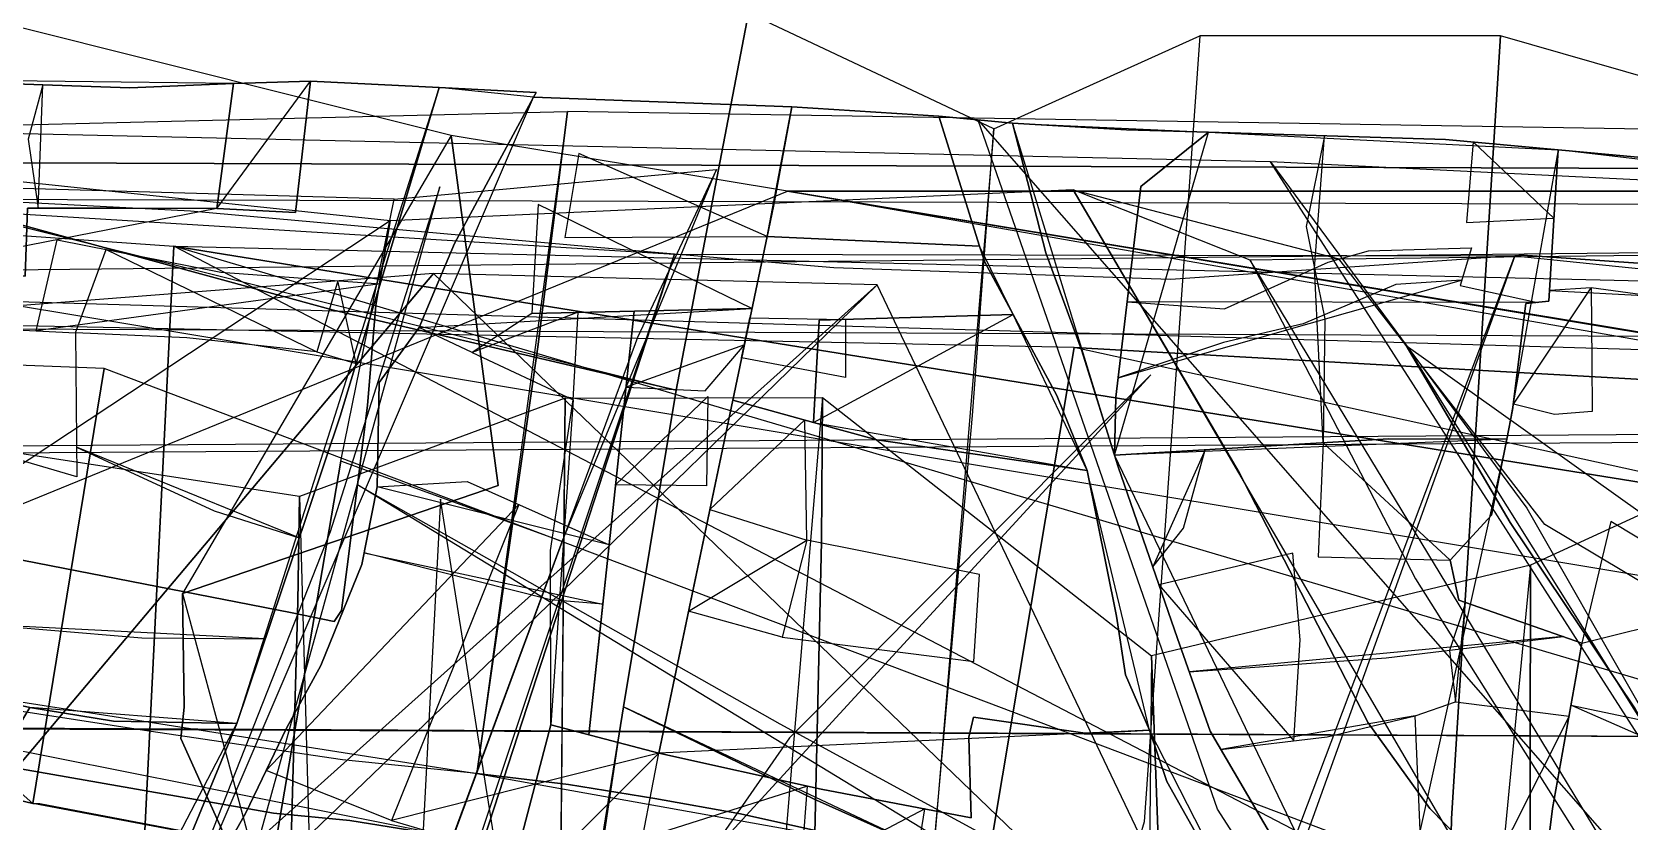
# Model space of a CAD drawing. Extents: x -6790 to 12600, y -1098 to 2171.
# Drawn here: x 637.4 to 715, y 593.9 to 632.3 of the extents above; entities that cross this region are included whole.
import ezdxf

# ---------------------------------------------------------------- set-up
doc = ezdxf.new("R2010")
doc.units = 0

msp = doc.modelspace()

# ---------------------------------------------------------------- linework, layer by layer
for points in [[(672.173, 633.169), (626.489, 635.258), (624.128, 625.985), (625.523, 625.678), (629.641, 624.843), (652.012, 618.736), (668.658, 614.841), (672.173, 633.169)], [(649.432, 587.38), (648.261, 589.769), (644.591, 597.905), (644.762, 599.427), (644.682, 604.958), (660.011, 610.214), (657.727, 627.222), (629.142, 634.402), (629.771, 626.886), (630.714, 615.722), (631.699, 603.241), (628.665, 601.548), (628.163, 601.324), (632.553, 585.269), (633.3, 582.563), (634.505, 582.425), (640.982, 581.757), (642.225, 581.866), (646.917, 585.408), (648.999, 587.381), (649.432, 587.38)], [(684.096, 627.544), (672.173, 633.169), (668.658, 614.841), (666.104, 599.451), (675.334, 594.972), (680.231, 592.784), (681.171, 592.361), (683.074, 613.607), (684.096, 627.544)], [(691.407, 593.855), (690.781, 591.72), (690.694, 588.048), (686.223, 590.084), (681.171, 592.361), (683.074, 613.607), (684.096, 627.544), (694.107, 632.067), (691.407, 593.855)], [(691.407, 593.855), (690.781, 591.72), (690.694, 588.048), (695.164, 586.012), (706.068, 581.049), (706.348, 594.017), (708.72, 632.067), (694.107, 632.067), (691.407, 593.855)], [(706.348, 594.017), (706.068, 581.049), (713.2, 577.803), (713.244, 577.425), (719.771, 577.237), (724.409, 577.003), (724.214, 596.228), (723.834, 627.731), (708.72, 632.067), (706.348, 594.017)], [(623.708, 620.485), (618.802, 620.155), (618.803, 617.055), (618.409, 605.195), (618.311, 602.241), (619.294, 601.729), (628.813, 600.899), (632.749, 600.427), (637.261, 599.413), (641.321, 598.755), (647.316, 598.641), (650.078, 606.867), (652.332, 613.579), (654.726, 621.512), (657.154, 629.559), (650.89, 629.872), (650.161, 623.491), (646.346, 623.679), (642.139, 623.688), (637.149, 623.699), (637.035, 620.385), (631.61, 620.592), (629.685, 620.421), (623.708, 620.485)], [(637.149, 623.699), (642.139, 623.688), (646.346, 623.679), (650.161, 623.491), (650.89, 629.872), (657.154, 629.559), (654.726, 621.512), (652.332, 613.579), (650.078, 606.867), (647.316, 598.641), (641.321, 598.755), (637.261, 599.413), (632.749, 600.427), (628.813, 600.899), (619.294, 601.729), (618.311, 602.241), (618.409, 605.195), (618.803, 617.055), (618.802, 620.155), (623.708, 620.485), (629.685, 620.421), (631.61, 620.592), (637.035, 620.385), (637.149, 623.699)], [(647.146, 629.763), (642.123, 629.542), (637.892, 629.694), (630.783, 629.949), (629.649, 622.552), (629.685, 620.421), (631.61, 620.592), (637.035, 620.385), (637.149, 623.699), (642.139, 623.688), (646.346, 623.679), (647.146, 629.763)], [(647.146, 629.763), (646.346, 623.679), (642.139, 623.688), (637.149, 623.699), (637.035, 620.385), (631.61, 620.592), (629.685, 620.421), (629.649, 622.552), (630.783, 629.949), (637.892, 629.694), (642.123, 629.542), (647.146, 629.763)], [(630.783, 629.949), (637.892, 629.694), (642.123, 629.542), (647.146, 629.763), (630.783, 629.949)], [(637.892, 629.694), (637.167, 627.049), (637.658, 623.698), (637.892, 629.694)], [(650.89, 629.872), (650.161, 623.491), (646.346, 623.679), (650.89, 629.872)], [(646.346, 623.679), (647.146, 629.763), (650.89, 629.872), (650.161, 623.491), (646.346, 623.679)], [(647.146, 629.763), (646.346, 623.679), (650.161, 623.491), (650.89, 629.872), (647.146, 629.763)], [(647.316, 598.641), (650.078, 606.867), (652.332, 613.579), (654.726, 621.512), (657.154, 629.559), (647.316, 598.641)], [(657.154, 629.559), (661.863, 629.324), (661.735, 629.088), (657.154, 629.559)], [(661.735, 629.088), (659.431, 624.827), (657.891, 621.979), (656.967, 619.79), (656.168, 617.896), (654.231, 615.223), (654.132, 610.146), (653.393, 606.361), (651.401, 601.463), (649.731, 598.409), (647.753, 594.29), (643.838, 587.3), (661.735, 629.088)], [(660.231, 589.603), (662.567, 598.57), (667.815, 597.186), (669.76, 606.468), (671.414, 614.359), (673.083, 622.32), (673.391, 623.793), (674.293, 628.617), (661.735, 629.088), (659.431, 624.827), (657.891, 621.979), (656.967, 619.79), (656.168, 617.896), (654.231, 615.223), (654.132, 610.146), (653.393, 606.361), (651.401, 601.463), (649.731, 598.409), (647.753, 594.29), (643.838, 587.3), (658.451, 584.387), (659.056, 585.928), (660.231, 589.603)], [(673.083, 622.32), (671.414, 614.359), (669.76, 606.468), (667.815, 597.186), (662.567, 598.57), (660.231, 589.603), (659.056, 585.928), (658.451, 584.387), (643.838, 587.3), (647.753, 594.29), (649.731, 598.409), (651.401, 601.463), (653.393, 606.361), (654.132, 610.146), (654.231, 615.223), (656.168, 617.896), (656.967, 619.79), (657.891, 621.979), (659.431, 624.827), (661.735, 629.088), (674.293, 628.617), (673.391, 623.793), (673.083, 622.32)], [(583.067, 626.438), (663.38, 628.399), (661.945, 616.951), (658.986, 596.196), (652.45, 596.865), (643.039, 598.269), (632.327, 599.916), (610.765, 603.474), (593.086, 606.391), (582.15, 608.284), (580.006, 608.616), (579.909, 609.156), (583.067, 626.438)], [(583.067, 626.438), (663.38, 628.399), (661.945, 616.951), (658.986, 596.196), (652.45, 596.865), (643.039, 598.269), (632.327, 599.916), (610.765, 603.474), (593.086, 606.391), (582.15, 608.284), (580.006, 608.616), (579.909, 609.156), (583.067, 626.438)], [(658.986, 596.196), (661.945, 616.951), (663.38, 628.399), (658.986, 596.196)], [(658.986, 596.196), (663.436, 595.663), (667.635, 594.988), (671.797, 594.239), (682.932, 591.764), (714.537, 585.841), (729.421, 583.404), (737.539, 582.126), (737.603, 582.45), (738.01, 584.046), (738.74, 588.729), (739.241, 590.137), (741.541, 598.43), (744.293, 608.842), (739.448, 627.139), (663.38, 628.399), (661.945, 616.951), (658.986, 596.196)], [(658.986, 596.196), (661.945, 616.951), (663.38, 628.399), (658.986, 596.196)], [(658.986, 596.196), (663.436, 595.663), (667.635, 594.988), (671.797, 594.239), (682.932, 591.764), (714.537, 585.841), (729.421, 583.404), (737.539, 582.126), (737.603, 582.45), (738.01, 584.046), (738.74, 588.729), (739.241, 590.137), (741.541, 598.43), (744.293, 608.842), (739.448, 627.139), (663.38, 628.399), (661.945, 616.951), (658.986, 596.196)], [(674.293, 628.617), (673.391, 623.793), (673.083, 622.32), (674.293, 628.617)], [(683.412, 621.854), (681.436, 628.161), (674.293, 628.617), (673.391, 623.793), (673.083, 622.32), (683.412, 621.854)], [(673.083, 622.32), (673.391, 623.793), (674.293, 628.617), (681.436, 628.161), (683.412, 621.854), (673.083, 622.32)], [(825.537, 465.767), (806.347, 469.426), (790.152, 472.911), (788.004, 473.788), (781.461, 482.463), (778.96, 484.783), (761.208, 490.562), (753.93, 494.44), (749.56, 505.261), (743.94, 513.637), (737.713, 521.371), (732.537, 530.271), (727.8, 538.416), (725.232, 542.833), (721.028, 551.818), (716.003, 562.56), (708.38, 575.17), (702.232, 583.194), (694.976, 594.469), (690.976, 605.984), (686.817, 617.955), (685.151, 622.749), (683.334, 627.98), (825.537, 465.767)], [(740.715, 623.829), (697.554, 625.945), (634.766, 627.356), (500.726, 624.719), (396.57, 624.133), (302.376, 626.33), (255.091, 625.218), (740.715, 623.829)], [(644.682, 604.958), (660.011, 610.214), (657.727, 627.222), (644.682, 604.958)], [(681.171, 592.361), (683.074, 613.607), (684.096, 627.544), (681.171, 592.361)], [(694.539, 627.383), (690.551, 627.502), (685.014, 627.82), (694.539, 627.383)], [(685.014, 627.82), (686.624, 621.522), (688.36, 616.809), (689.971, 611.68), (685.014, 627.82)], [(694.539, 627.383), (690.551, 627.502), (685.014, 627.82), (686.624, 621.522), (688.36, 616.809), (689.971, 611.68), (690.036, 614.502), (691.252, 624.745), (694.539, 627.383)], [(690.551, 627.502), (694.539, 627.383), (691.252, 624.745), (690.036, 614.502), (689.971, 611.68), (688.36, 616.809), (686.624, 621.522), (685.014, 627.82), (690.551, 627.502)], [(694.539, 627.383), (691.252, 624.745), (690.036, 614.502), (689.971, 611.68), (694.539, 627.383)], [(689.971, 611.68), (690.036, 614.502), (691.252, 624.745), (694.539, 627.383), (706.06, 627.038), (711.521, 626.53), (711.081, 619.169), (709.96, 619.053), (709.314, 613.88), (709.027, 612.461), (703.291, 612.47), (689.971, 611.68)], [(690.036, 614.502), (691.252, 624.745), (694.539, 627.383), (706.06, 627.038), (711.521, 626.53), (711.081, 619.169), (709.96, 619.053), (709.314, 613.88), (709.027, 612.461), (703.291, 612.47), (689.971, 611.68), (690.036, 614.502)], [(711.521, 626.53), (706.06, 627.038), (694.539, 627.383), (711.521, 626.53)], [(700.179, 627.214), (699.277, 622.795), (699.688, 620.779), (700.179, 627.214)], [(663.935, 626.353), (663.259, 622.261), (673.083, 622.32), (663.935, 626.353)], [(707.391, 626.915), (707.067, 623.001), (711.322, 623.2), (707.391, 626.915)], [(709.027, 612.461), (709.314, 613.88), (709.96, 619.053), (711.081, 619.169), (711.521, 626.53), (709.027, 612.461)], [(711.521, 626.53), (716.637, 626.053), (716.629, 625.924), (711.521, 626.53)], [(668.577, 621.463), (664.432, 621.821), (645.07, 623.544), (619.636, 624.856), (594.079, 626.046), (668.577, 621.463)], [(801.548, 591.518), (807.257, 625.31), (594.079, 626.046), (801.548, 591.518)], [(594.079, 626.046), (807.257, 625.31), (801.548, 591.518), (749.59, 612.501), (736.918, 617.965), (735.793, 618.666), (734.088, 619.729), (709.803, 621.41), (709.415, 621.383), (692.696, 620.221), (676.329, 620.795), (668.577, 621.463), (664.432, 621.821), (645.07, 623.544), (619.636, 624.856), (594.079, 626.046)], [(668.658, 614.841), (652.012, 618.736), (629.641, 624.843), (625.523, 625.678), (624.128, 625.985), (668.658, 614.841)], [(652.376, 611.394), (654.959, 624.138), (670.623, 625.577), (666.781, 617.397), (663.124, 607.481), (652.376, 611.394)], [(670.623, 625.577), (666.781, 617.397), (663.124, 607.481), (670.623, 625.577)], [(697.554, 625.945), (710.006, 609.111), (720.657, 590.43), (735.504, 568.877), (739.911, 559.848), (697.554, 625.945)], [(652.376, 611.394), (654.959, 624.138), (621.614, 625.088), (611.792, 592.654), (634.495, 586.502), (644.842, 583.858), (647.57, 583.278), (652.376, 611.394)], [(631.37, 607.62), (633.711, 607.193), (649.917, 604.027), (652.038, 603.599), (652.397, 604.135), (652.677, 606.258), (653.664, 614.094), (654.066, 618.974), (654.769, 623.071), (634.636, 625.197), (631.37, 607.62)], [(657.175, 624.733), (651.849, 607.954), (645.518, 591.874), (637.058, 575.396), (630.611, 563.637), (626.135, 547.203), (623.168, 529.353), (619.761, 512.914), (614.824, 494.183), (613.129, 478.646), (610.972, 463.053), (611.158, 458.586), (657.175, 624.733)], [(775.09, 566.034), (771.079, 566.598), (750.476, 569.926), (700.497, 577.796), (667.323, 583.093), (635.643, 588.101), (623.069, 590.092), (622.082, 590.248), (623.244, 590.97), (623.698, 591.965), (628.671, 605.967), (674.082, 624.515), (716.899, 617.404), (757.748, 608.856), (773.71, 605.208), (813.955, 600.005), (814.67, 560.312), (809.713, 560.917), (775.09, 566.034)], [(775.09, 566.034), (771.079, 566.598), (750.476, 569.926), (700.497, 577.796), (667.323, 583.093), (635.643, 588.101), (623.069, 590.092), (622.082, 590.248), (623.244, 590.97), (623.698, 591.965), (628.671, 605.967), (674.082, 624.515), (716.899, 617.404), (757.748, 608.856), (773.71, 605.208), (813.955, 600.005), (814.67, 560.312), (809.713, 560.917), (775.09, 566.034)], [(674.082, 624.515), (716.899, 617.404), (757.748, 608.856), (773.71, 605.208), (813.955, 600.005), (674.082, 624.515)], [(674.082, 624.515), (792.707, 624.515), (813.955, 600.005), (674.082, 624.515)], [(813.955, 600.005), (792.707, 624.515), (674.082, 624.515), (716.899, 617.404), (757.748, 608.856), (773.71, 605.208), (813.955, 600.005)], [(813.955, 600.005), (792.707, 624.515), (674.082, 624.515), (716.899, 617.404), (757.748, 608.856), (773.71, 605.208), (813.955, 600.005)], [(711.949, 583.489), (706.773, 592.988), (705.292, 594.504), (702.293, 598.674), (696.022, 610.838), (687.958, 624.588), (711.949, 583.489)], [(700.868, 621.224), (696.566, 621.171), (687.958, 624.588), (700.868, 621.224)], [(629.685, 620.421), (631.61, 620.592), (637.035, 620.385), (637.149, 623.699), (642.139, 623.688), (646.346, 623.679), (629.685, 620.421)], [(661.962, 623.873), (661.653, 618.58), (672.348, 618.816), (661.962, 623.873)], [(631.37, 607.62), (633.711, 607.193), (649.917, 604.027), (652.038, 603.599), (652.397, 604.135), (652.677, 606.258), (653.664, 614.094), (654.066, 618.974), (654.769, 623.071), (631.37, 607.62)], [(631.185, 586.067), (630.395, 567.599), (629.272, 553.037), (631.611, 553.279), (651.14, 550.966), (686.066, 546.689), (721.526, 542.212), (767.503, 536.764), (770.49, 558.882), (770.519, 560.007), (774.148, 586.178), (774.858, 591.341), (778.992, 622.183), (633.046, 620.65), (631.185, 586.067)], [(637.561, 617.726), (638.583, 622.149), (646.544, 620.585), (654.274, 620.015), (637.561, 617.726)], [(644.249, 621.844), (729.633, 608.089), (746.903, 604.898), (747.003, 593.841), (749.373, 591.579), (750.48, 590.415), (644.249, 621.844)], [(644.249, 621.844), (790.423, 618.394), (800.786, 540.213), (644.249, 621.844)], [(750.48, 590.415), (749.373, 591.579), (747.003, 593.841), (746.903, 604.898), (729.633, 608.089), (644.249, 621.844), (790.423, 618.394), (800.786, 540.213), (787.684, 544.058), (789.665, 549.234), (785.058, 554.063), (775.812, 564.091), (767.376, 573.477), (754.712, 586.297), (750.48, 590.415)], [(750.48, 590.415), (749.373, 591.579), (747.003, 593.841), (746.903, 604.898), (729.633, 608.089), (644.249, 621.844), (790.423, 618.394), (800.786, 540.213), (787.684, 544.058), (789.665, 549.234), (785.058, 554.063), (775.812, 564.091), (767.376, 573.477), (754.712, 586.297), (750.48, 590.415)], [(750.48, 590.415), (749.373, 591.579), (747.003, 593.841), (746.903, 604.898), (729.633, 608.089), (644.249, 621.844), (790.423, 618.394), (800.786, 540.213), (787.684, 544.058), (789.665, 549.234), (785.058, 554.063), (775.812, 564.091), (767.376, 573.477), (754.712, 586.297), (750.48, 590.415)], [(675.339, 613.277), (671.414, 614.359), (673.083, 622.32), (683.412, 621.854), (683.658, 621.068), (685.035, 618.524), (675.621, 618.24), (675.339, 613.277)], [(671.414, 614.359), (673.083, 622.32), (683.412, 621.854), (683.658, 621.068), (685.035, 618.524), (675.621, 618.24), (675.339, 613.277), (671.414, 614.359)], [(683.412, 621.854), (683.658, 621.068), (685.035, 618.524), (683.412, 621.854)], [(690.586, 619.138), (695.307, 618.799), (700.343, 621.075), (702.308, 621.627), (707.308, 621.77), (706.758, 619.939), (710.521, 619.111), (690.586, 619.138)], [(743.577, 615.985), (571.406, 621.072), (583.35, 590.309), (593.179, 564.445), (600.515, 545.112), (610.569, 518.616), (638.978, 500.569), (640.627, 511.135), (643.552, 526.151), (649.264, 556.591), (655.57, 588.73), (655.856, 589.891), (712.768, 589.733), (744.235, 588.876), (744.243, 589.482), (744.353, 598.004), (743.577, 615.985)], [(651.204, 616.71), (644.877, 617.39), (639.468, 617.628), (640.966, 621.681), (651.204, 616.71)], [(668.577, 621.463), (655.665, 581.738), (653.18, 574.269), (649.104, 562.018), (646.381, 553.996), (644.699, 549.796), (668.577, 621.463)], [(663.478, 546.13), (668.304, 544.716), (679.966, 539.444), (681.107, 542.022), (687.199, 559.121), (693.65, 578.028), (698.477, 592.358), (709.415, 621.383), (692.696, 620.221), (676.329, 620.795), (668.577, 621.463), (655.665, 581.738), (653.18, 574.269), (649.104, 562.018), (646.381, 553.996), (644.699, 549.796), (650.331, 548.957), (658.168, 547.383), (659.007, 547.348), (663.478, 546.13)], [(709.415, 621.383), (692.696, 620.221), (676.329, 620.795), (668.577, 621.463), (709.415, 621.383)], [(679.966, 539.444), (681.107, 542.022), (687.199, 559.121), (693.65, 578.028), (698.477, 592.358), (709.415, 621.383), (679.966, 539.444)], [(696.566, 621.171), (704.593, 605.669), (714.702, 589.616), (716.425, 585.972), (721.612, 578.453), (726.398, 571.496), (729.841, 566.226), (696.566, 621.171)], [(700.868, 621.224), (723.58, 621.503), (725.344, 611.931), (727.497, 599.013), (733.904, 598.909), (740.784, 598.837), (743.762, 598.805), (744.786, 590.151), (745.129, 587.805), (737.953, 592.63), (726.337, 599.07), (710.878, 608.313), (704.136, 617.008), (700.868, 621.224)], [(735.793, 618.666), (734.088, 619.729), (709.803, 621.41), (709.415, 621.383), (735.793, 618.666)], [(105.33, 620.195), (98.921, 88.385), (790.984, 84.911), (794.806, 617.099), (105.33, 620.195)], [(656.869, 620.524), (541.986, 611.571), (578.459, 589.357), (613.509, 568.396), (613.909, 568.869), (623.405, 580.446), (627.915, 586.152), (656.869, 620.524)], [(652.229, 620.166), (651.204, 616.71), (653.106, 616.143), (652.229, 620.166)], [(696.254, 582.599), (678.44, 619.959), (656.869, 620.524), (696.254, 582.599)], [(706.837, 620.201), (703.638, 619.99), (699.136, 618.067), (695.27, 617.16), (690.147, 615.437), (706.837, 620.201)], [(699.688, 620.779), (700.189, 618.314), (700.115, 612.281), (699.688, 620.779)], [(678.44, 619.959), (660.663, 602.656), (631.589, 574.688), (620.533, 564.369), (597.763, 541.336), (590.004, 533.543), (583.552, 526.522), (571.695, 521.938), (538.583, 508.904), (514.165, 499.882), (498.596, 491.106), (485.562, 484.198), (477.737, 479.986), (476.99, 479.176), (444.117, 461.361), (417.02, 404.346), (400.729, 370.763), (678.44, 619.959)], [(713.134, 619.814), (713.158, 616.233), (713.174, 613.806), (711.345, 613.661), (709.35, 614.166), (713.134, 619.814)], [(715.978, 619.437), (713.134, 619.814), (711.112, 619.688), (715.978, 619.437)], [(672.348, 618.816), (661.653, 618.58), (658.756, 616.68), (656.168, 617.896), (672.348, 618.816)], [(658.756, 616.68), (663.662, 614.376), (663.904, 618.63), (658.756, 616.68)], [(666.632, 618.69), (665.409, 607.319), (664.788, 601.547), (664.416, 598.083), (666.632, 618.69)], [(625.454, 618.348), (639.468, 617.628), (639.536, 610.626), (636.235, 611.609), (625.454, 618.348)], [(672.252, 618.357), (676.899, 618.278), (676.9, 615.466), (671.844, 616.411), (672.252, 618.357)], [(685.035, 618.524), (675.621, 618.24), (675.339, 613.277), (685.035, 618.524)], [(675.339, 613.277), (675.621, 618.24), (685.035, 618.524), (687.167, 614.587), (688.643, 610.94), (678.418, 612.428), (675.339, 613.277)], [(675.339, 613.277), (675.621, 618.24), (685.035, 618.524), (687.167, 614.587), (688.643, 610.94), (678.418, 612.428), (675.339, 613.277)], [(685.035, 618.524), (687.167, 614.587), (688.643, 610.94), (685.035, 618.524)], [(666.234, 614.987), (670.071, 614.819), (671.979, 617.053), (666.234, 614.987)], [(612.249, 616.996), (610.487, 601.139), (637.408, 594.75), (612.249, 616.996)], [(640.862, 615.9), (612.249, 616.996), (610.487, 601.139), (637.408, 594.75), (640.862, 615.9)], [(683.828, 591.925), (682.819, 585.19), (682.019, 581.053), (696.426, 581.987), (726.428, 583.933), (728.878, 584.118), (732.198, 584.368), (752.011, 586.349), (777.061, 588.192), (809.762, 590.173), (777.783, 611.858), (687.999, 616.919), (683.828, 591.925)], [(687.999, 616.919), (777.783, 611.858), (809.762, 590.173), (687.999, 616.919)], [(739.911, 559.848), (735.206, 569.07), (732.979, 571.859), (726.084, 580.494), (718.895, 592.921), (715.269, 599.34), (709.187, 608.403), (704.136, 617.008), (739.911, 559.848)], [(745.129, 587.805), (737.953, 592.63), (726.337, 599.07), (710.878, 608.313), (704.136, 617.008), (745.129, 587.805)], [(739.911, 559.848), (741.938, 555.358), (745.448, 548.795), (747.955, 543.432), (754.125, 539.486), (754.692, 539.268), (759.183, 541.361), (760.578, 542.124), (759.288, 547.426), (754.603, 563.231), (751.411, 572.746), (746.412, 579.009), (745.129, 587.805), (737.953, 592.63), (726.337, 599.07), (710.878, 608.313), (704.136, 617.008), (709.187, 608.403), (715.269, 599.34), (718.895, 592.921), (726.084, 580.494), (732.979, 571.859), (735.206, 569.07), (739.911, 559.848)], [(637.408, 594.75), (637.736, 594.726), (662.872, 589.934), (662.532, 588.83), (655.107, 534.668), (651.449, 507.714), (650.216, 499.044), (650.194, 498.07), (651.792, 497.489), (662.338, 495.196), (682.779, 491.07), (710.001, 485.905), (711.801, 485.535), (713.973, 500.37), (718.122, 527.146), (720.485, 542.786), (726.628, 583.454), (640.862, 615.9), (637.408, 594.75)], [(708.052, 584.007), (707.891, 578.34), (707.559, 568.945), (707.993, 564.436), (708.687, 557.827), (709.17, 554.402), (709.226, 551.132), (709.802, 543.758), (726.519, 544.275), (728.228, 544.341), (728.224, 561.892), (728.469, 574.962), (729.565, 599.328), (729.879, 615.388), (710.178, 606.337), (710.153, 587.256), (708.335, 585.307), (708.052, 584.007)], [(662.567, 598.57), (662.551, 607.054), (663.662, 614.376), (662.567, 598.57)], [(663.005, 587.13), (663.101, 596.756), (663.276, 614.456), (675.777, 614.492), (675.732, 607.49), (675.249, 586.187), (673.397, 586.083), (673.347, 586.088), (663.005, 587.13)], [(663.005, 587.13), (663.101, 596.756), (663.276, 614.456), (663.005, 587.13)], [(670.206, 614.529), (670.145, 610.197), (665.723, 610.239), (670.206, 614.529)], [(671.414, 614.359), (669.76, 606.468), (667.815, 597.186), (671.414, 614.359)], [(675.339, 613.277), (678.418, 612.428), (688.643, 610.94), (690.06, 603.857), (690.508, 601.009), (691.662, 598.31), (688.653, 598.148), (683.118, 598.936), (682.882, 597.969), (683.006, 594.048), (675.708, 595.441), (667.815, 597.186), (669.76, 606.468), (671.414, 614.359), (675.339, 613.277)], [(675.339, 613.277), (671.414, 614.359), (669.76, 606.468), (667.815, 597.186), (675.708, 595.441), (683.006, 594.048), (682.882, 597.969), (683.118, 598.936), (688.653, 598.148), (691.662, 598.31), (690.508, 601.009), (690.06, 603.857), (688.643, 610.94), (678.418, 612.428), (675.339, 613.277)], [(691.575, 582.421), (690.991, 560.4), (690.727, 550.451), (690.64, 543.02), (690.377, 543.007), (680.831, 544.429), (672.906, 545.112), (673.347, 586.088), (673.397, 586.083), (675.249, 586.187), (675.732, 607.49), (675.777, 614.492), (691.761, 601.926), (692.294, 587.295), (691.254, 585.561), (691.575, 582.421)], [(673.397, 586.083), (675.249, 586.187), (675.732, 607.49), (675.777, 614.492), (673.397, 586.083)], [(670.299, 609.039), (675.02, 607.556), (674.916, 613.394), (670.299, 609.039)], [(688.643, 610.94), (678.418, 612.428), (675.339, 613.277), (688.643, 610.94)], [(791.928, 612.789), (759.012, 612.984), (79.554, 608.243), (791.928, 612.789)], [(689.971, 611.68), (703.291, 612.47), (709.027, 612.461), (689.971, 611.68)], [(709.027, 612.461), (703.291, 612.47), (689.971, 611.68), (690.146, 611.123), (693.029, 602.771), (694.61, 598.264), (699.831, 589.351), (702.897, 584.765), (710.253, 586.451), (711.26, 594.498), (712.382, 600.854), (712.681, 602.543), (706.696, 604.624), (706.271, 606.581), (708.281, 608.77), (709.027, 612.461)], [(710.253, 586.451), (711.26, 594.498), (712.382, 600.854), (712.681, 602.543), (706.696, 604.624), (706.271, 606.581), (708.281, 608.77), (709.027, 612.461), (703.291, 612.47), (689.971, 611.68), (690.146, 611.123), (693.029, 602.771), (694.61, 598.264), (699.831, 589.351), (702.897, 584.765), (710.253, 586.451)], [(702.897, 584.765), (710.253, 586.451), (711.26, 594.498), (712.382, 600.854), (712.681, 602.543), (706.696, 604.624), (706.271, 606.581), (708.281, 608.77), (709.027, 612.461), (702.897, 584.765)], [(639.522, 612.069), (646.206, 608.98), (650.344, 607.658), (639.522, 612.069)], [(689.971, 611.68), (690.146, 611.123), (693.029, 602.771), (694.61, 598.264), (699.831, 589.351), (702.897, 584.765), (689.971, 611.68)], [(691.829, 606.248), (693.323, 608.14), (694.367, 611.94), (691.829, 606.248)], [(700.115, 612.281), (699.865, 606.732), (706.271, 606.581), (700.115, 612.281)], [(652.376, 611.394), (647.57, 583.278), (653.679, 581.978), (654.774, 584.838), (659.467, 597.565), (663.124, 607.481), (652.376, 611.394)], [(688.643, 610.94), (690.06, 603.857), (690.508, 601.009), (691.662, 598.31), (688.643, 610.94)], [(653.18, 610.247), (673.705, 598.611), (702.829, 582.769), (710.993, 578.047), (726.923, 568.075), (747.266, 555.189), (763.461, 544.731), (775.949, 536.655), (798.852, 521.74), (807.166, 516.444), (653.18, 610.247)], [(654.132, 610.146), (658.516, 610.407), (665.409, 607.319), (654.132, 610.146)], [(661.017, 609.287), (654.828, 593.924), (648.742, 596.35), (661.017, 609.287)], [(651.3, 576.136), (649.65, 581.977), (650.286, 604.552), (650.356, 609.681), (651.3, 576.136)], [(657.211, 609.541), (655.908, 584.491), (656.741, 576.481), (663.201, 551.019), (668.649, 533.637), (675.524, 505.099), (682.702, 482.269), (689.274, 461.082), (690.485, 459.612), (695.112, 447.765), (700.776, 423.68), (703.327, 399.553), (706.224, 372.269), (708.905, 348.964), (714.163, 313.646), (714.888, 277.015), (714.097, 250.136), (657.211, 609.541)], [(658.986, 596.196), (652.45, 596.865), (643.039, 598.269), (632.327, 599.916), (610.765, 603.474), (593.086, 606.391), (582.15, 608.284), (580.006, 608.616), (658.986, 596.196)], [(667.944, 591.116), (659.551, 592.836), (652.803, 593.914), (649.096, 594.268), (632.343, 597.21), (618.769, 599.466), (603.605, 601.8), (587.932, 604.625), (580.517, 605.763), (580.006, 608.616), (667.944, 591.116)], [(658.986, 596.196), (652.45, 596.865), (643.039, 598.269), (632.327, 599.916), (610.765, 603.474), (593.086, 606.391), (582.15, 608.284), (580.006, 608.616), (658.986, 596.196)], [(667.944, 591.116), (659.551, 592.836), (652.803, 593.914), (649.096, 594.268), (632.343, 597.21), (618.769, 599.466), (603.605, 601.8), (587.932, 604.625), (580.517, 605.763), (580.006, 608.616), (667.944, 591.116)], [(714.079, 608.453), (712.681, 602.543), (717.622, 603.776), (721.501, 603.987), (714.079, 608.453)], [(663.124, 607.481), (659.467, 597.565), (654.774, 584.838), (653.679, 581.978), (663.124, 607.481)], [(675.02, 607.556), (673.813, 602.83), (669.262, 604.092), (675.02, 607.556)], [(673.813, 602.83), (683.134, 601.651), (683.407, 605.885), (675.02, 607.556), (673.813, 602.83)], [(665.099, 604.433), (662.556, 604.642), (653.505, 606.936), (665.099, 604.433)], [(691.575, 582.421), (690.991, 560.4), (690.727, 550.451), (690.64, 543.02), (695.214, 543.257), (709.802, 543.758), (709.226, 551.132), (709.17, 554.402), (708.687, 557.827), (707.993, 564.436), (707.559, 568.945), (707.891, 578.34), (708.052, 584.007), (708.335, 585.307), (710.153, 587.256), (710.178, 606.337), (691.761, 601.926), (692.294, 587.295), (691.254, 585.561), (691.575, 582.421)], [(698.679, 597.787), (698.984, 602.708), (698.633, 606.925), (692.129, 605.38), (698.679, 597.787)], [(708.052, 584.007), (708.335, 585.307), (710.153, 587.256), (710.178, 606.337), (708.052, 584.007)], [(649.432, 587.38), (648.261, 589.769), (644.591, 597.905), (644.762, 599.427), (644.682, 604.958), (649.432, 587.38)], [(707.03, 604.508), (706.24, 602.192), (706.545, 599.684), (707.03, 604.508)], [(634.988, 603.446), (642.691, 602.803), (648.697, 602.754), (634.988, 603.446)], [(693.596, 601.155), (703.173, 601.82), (711.763, 602.862), (693.596, 601.155)], [(691.575, 582.421), (691.254, 585.561), (692.294, 587.295), (691.761, 601.926), (691.575, 582.421)], [(66.965, 600.957), (135.854, 600.878), (818.731, 597.521), (66.965, 600.957)], [(666.104, 599.451), (656.655, 540.632), (650.638, 501.921), (639.914, 430.403), (634.465, 390.482), (628.843, 350.511), (628.382, 347.373), (666.104, 599.451)], [(680.231, 592.784), (675.334, 594.972), (666.104, 599.451), (656.655, 540.632), (650.638, 501.921), (639.914, 430.403), (634.465, 390.482), (628.843, 350.511), (628.382, 347.373), (636.533, 344.682), (648.01, 340.72), (655.942, 338.079), (655.877, 339.886), (656.935, 367.575), (659.499, 427.489), (660.045, 440.814), (660.311, 442), (667.56, 479.469), (675.475, 520.384), (666.044, 521.618), (667.065, 524.87), (680.231, 592.784)], [(634.199, 573.461), (637.94, 579.439), (641.727, 586.307), (644.837, 592.619), (647.316, 598.641), (641.321, 598.755), (637.261, 599.413), (636.65, 598.401), (633.284, 589.224), (628.947, 575.453), (634.199, 573.461)], [(637.261, 599.413), (641.321, 598.755), (647.316, 598.641), (644.837, 592.619), (641.727, 586.307), (637.94, 579.439), (634.199, 573.461), (628.947, 575.453), (633.284, 589.224), (636.65, 598.401), (637.261, 599.413)], [(637.261, 599.413), (641.321, 598.755), (647.316, 598.641), (637.261, 599.413)], [(666.104, 599.451), (675.334, 594.972), (680.231, 592.784), (666.104, 599.451)], [(705.179, 585.288), (704.583, 599.008), (706.545, 599.684), (712.054, 598.992), (705.179, 585.288)], [(717.389, 598.423), (715.32, 598.135), (712.149, 599.532), (717.389, 598.423)], [(647.316, 598.641), (644.837, 592.619), (641.727, 586.307), (637.94, 579.439), (634.199, 573.461), (647.316, 598.641)], [(667.815, 597.186), (675.708, 595.441), (683.006, 594.048), (682.882, 597.969), (683.118, 598.936), (688.653, 598.148), (691.662, 598.31), (692.508, 595.817), (695.641, 590.251), (697.187, 587.506), (693.938, 585.184), (691.725, 584.24), (687.78, 584.889), (688.08, 586.72), (681.792, 587.705), (681.375, 586.134), (670.815, 588.341), (667.43, 588.47), (660.231, 589.603), (662.567, 598.57), (667.815, 597.186)], [(687.78, 584.889), (688.08, 586.72), (681.792, 587.705), (681.375, 586.134), (670.815, 588.341), (667.43, 588.47), (660.231, 589.603), (662.567, 598.57), (667.815, 597.186), (675.708, 595.441), (683.006, 594.048), (682.882, 597.969), (683.118, 598.936), (688.653, 598.148), (691.662, 598.31), (692.508, 595.817), (695.641, 590.251), (697.187, 587.506), (693.938, 585.184), (691.725, 584.24), (687.78, 584.889)], [(660.231, 589.603), (662.567, 598.57), (667.815, 597.186), (660.231, 589.603)], [(667.815, 597.186), (675.708, 595.441), (683.006, 594.048), (682.882, 597.969), (683.118, 598.936), (688.653, 598.148), (691.662, 598.31), (667.815, 597.186)], [(695.136, 597.366), (700.295, 597.98), (704.583, 599.008), (695.136, 597.366)], [(691.662, 598.31), (692.508, 595.817), (695.641, 590.251), (697.187, 587.506), (691.662, 598.31)], [(654.828, 593.924), (660.892, 592.137), (666.703, 591.381), (667.815, 597.186), (654.828, 593.924)], [(737.539, 582.126), (729.421, 583.404), (714.537, 585.841), (682.932, 591.764), (671.797, 594.239), (667.635, 594.988), (663.436, 595.663), (658.986, 596.196), (737.539, 582.126)], [(737.539, 582.126), (729.421, 583.404), (714.537, 585.841), (682.932, 591.764), (671.797, 594.239), (667.635, 594.988), (663.436, 595.663), (658.986, 596.196), (737.539, 582.126)], [(667.022, 593.046), (674.716, 591.316), (675.046, 595.587), (667.022, 593.046)], [(637.408, 594.75), (637.736, 594.726), (662.872, 589.934), (637.408, 594.75)], [(674.716, 591.316), (680.047, 590.117), (680.748, 594.479), (674.716, 591.316)]]:
    msp.add_lwpolyline(points, close=True)
for points in [[(716.637, 626.053), (711.521, 626.53), (706.06, 627.038), (694.539, 627.383), (690.551, 627.502), (685.014, 627.82), (681.436, 628.161), (674.293, 628.617), (661.735, 629.088), (661.863, 629.324), (657.154, 629.559), (650.89, 629.872), (647.146, 629.763), (642.123, 629.542), (637.892, 629.694), (630.783, 629.949)], [(716.637, 626.053), (711.521, 626.53), (706.06, 627.038), (694.539, 627.383), (690.551, 627.502), (685.014, 627.82), (681.436, 628.161), (674.293, 628.617), (661.735, 629.088), (661.863, 629.324), (657.154, 629.559), (650.89, 629.872), (647.146, 629.763), (642.123, 629.542), (637.892, 629.694), (630.783, 629.949)], [(644.837, 592.619), (647.316, 598.641), (650.078, 606.867), (652.332, 613.579), (654.726, 621.512), (657.154, 629.559), (661.863, 629.324), (661.735, 629.088), (659.431, 624.827), (657.891, 621.979), (656.967, 619.79), (656.168, 617.896), (654.231, 615.223), (654.132, 610.146), (653.393, 606.361), (651.401, 601.463), (649.731, 598.409), (647.753, 594.29), (643.838, 587.3)], [(643.838, 587.3), (647.753, 594.29), (649.731, 598.409), (651.401, 601.463), (653.393, 606.361), (654.132, 610.146), (654.231, 615.223), (656.168, 617.896), (656.967, 619.79), (657.891, 621.979), (659.431, 624.827), (661.735, 629.088), (661.863, 629.324), (661.863, 629.324), (657.154, 629.559), (654.726, 621.512), (652.332, 613.579), (650.078, 606.867), (647.316, 598.641), (644.837, 592.619)], [(699.831, 589.351), (694.61, 598.264), (693.029, 602.771), (690.146, 611.123), (689.971, 611.68), (688.36, 616.809), (686.624, 621.522), (685.014, 627.82), (681.436, 628.161), (683.412, 621.854), (683.658, 621.068), (685.035, 618.524), (687.167, 614.587), (688.643, 610.94), (690.06, 603.857), (690.508, 601.009), (691.662, 598.31), (692.508, 595.817), (695.641, 590.251)], [(695.641, 590.251), (692.508, 595.817), (691.662, 598.31), (690.508, 601.009), (690.06, 603.857), (688.643, 610.94), (687.167, 614.587), (685.035, 618.524), (683.658, 621.068), (683.412, 621.854), (681.436, 628.161), (685.014, 627.82), (686.624, 621.522), (688.36, 616.809), (689.971, 611.68), (690.146, 611.123), (693.029, 602.771), (694.61, 598.264), (699.831, 589.351)], [(755.137, 611.1), (657.727, 627.222), (660.011, 610.214), (644.682, 604.958), (644.682, 604.958), (644.762, 599.427), (644.591, 597.905), (648.261, 589.769), (649.432, 587.38), (656.221, 587.376), (657.945, 582.975), (660.987, 575.807), (660.653, 573.897), (659.509, 559.383), (660.05, 545.666), (660.251, 537.831), (660.314, 536.988), (660.377, 536.673), (659.974, 536.308), (663.146, 534.017), (662.605, 532.683), (662.366, 528.869), (661.673, 519.933)], [(716.637, 626.053), (711.521, 626.53), (711.081, 619.169), (709.96, 619.053), (709.314, 613.88), (709.027, 612.461), (708.281, 608.77), (706.271, 606.581), (706.696, 604.624), (712.681, 602.543), (712.382, 600.854), (711.26, 594.498), (710.253, 586.451), (702.897, 584.765), (704.377, 582.551), (709.413, 575.748), (716.151, 568.95)], [(716.151, 568.95), (709.413, 575.748), (704.377, 582.551), (702.897, 584.765), (710.253, 586.451), (710.253, 586.451), (711.26, 594.498), (712.382, 600.854), (712.681, 602.543), (706.696, 604.624), (706.271, 606.581), (708.281, 608.77), (709.027, 612.461), (709.314, 613.88), (709.96, 619.053), (711.081, 619.169), (711.521, 626.53), (716.637, 626.053)], [(595.386, 625.29), (644.249, 621.844), (642.742, 591.449), (642.601, 588.686), (642.179, 580.421), (640.606, 555.405), (639.466, 537.222), (640.735, 534.775), (649.896, 512.825), (658.642, 491.872), (664.513, 477.88), (665.741, 475.166), (672.683, 467.515), (684.095, 454.51), (684.931, 453.961), (711.133, 440.595), (715.669, 438.282), (731.049, 438.92), (745.766, 439.486), (790.331, 430.724)], [(595.386, 625.29), (644.249, 621.844), (642.742, 591.449), (642.601, 588.686), (642.179, 580.421), (640.606, 555.405), (639.466, 537.222), (640.735, 534.775), (649.896, 512.825), (658.642, 491.872), (664.513, 477.88), (665.741, 475.166), (672.683, 467.515), (684.095, 454.51), (684.931, 453.961), (711.133, 440.595), (715.669, 438.282), (731.049, 438.92), (745.766, 439.486), (790.331, 430.724)], [(595.386, 625.29), (644.249, 621.844), (642.742, 591.449), (642.601, 588.686), (642.179, 580.421), (640.606, 555.405), (639.466, 537.222), (640.735, 534.775), (649.896, 512.825), (658.642, 491.872), (664.513, 477.88), (665.741, 475.166), (672.683, 467.515), (684.095, 454.51), (684.931, 453.961), (711.133, 440.595), (715.669, 438.282), (731.049, 438.92), (745.766, 439.486), (790.331, 430.724)], [(632.097, 511.28), (640.348, 535.965), (644.474, 548.537), (644.699, 549.796), (646.381, 553.996), (649.104, 562.018), (653.18, 574.269), (655.665, 581.738), (668.577, 621.463), (664.432, 621.821), (645.07, 623.544), (619.636, 624.856)], [(634.465, 390.482), (639.914, 430.403), (650.638, 501.921), (656.655, 540.632), (666.104, 599.451), (666.104, 599.451), (668.658, 614.841), (652.012, 618.736), (629.641, 624.843)], [(706.773, 592.988), (705.292, 594.504), (702.293, 598.674), (696.022, 610.838), (687.958, 624.588), (654.769, 623.071), (654.066, 618.974), (653.664, 614.094), (652.677, 606.258), (652.397, 604.135), (652.038, 603.599), (649.917, 604.027), (633.711, 607.193)], [(715.269, 599.34), (709.187, 608.403), (704.136, 617.008), (700.868, 621.224), (696.566, 621.171), (687.958, 624.588), (696.022, 610.838), (702.293, 598.674), (705.292, 594.504), (706.773, 592.988), (711.949, 583.489), (711.949, 583.489), (711.518, 579.962), (712.789, 577.772), (713.601, 576.097), (714.541, 574.538), (714.58, 572.567), (714.49, 571.305), (714.876, 570.905), (721.413, 572.22)], [(763.496, 547.482), (758.809, 548.231), (739.164, 551.34), (727.939, 553.082), (727.102, 553.173), (721.762, 556.047), (719.34, 559.781), (718.05, 560.867), (714.678, 572.816), (711.872, 582.365), (701.576, 583.225), (679.828, 585.239), (655.501, 587.434), (643.452, 588.642), (642.601, 588.686), (642.742, 591.449), (644.249, 621.844), (729.633, 608.089), (746.903, 604.898), (747.003, 593.841), (749.373, 591.579), (750.48, 590.415), (754.712, 586.297), (767.376, 573.477)], [(763.496, 547.482), (758.809, 548.231), (739.164, 551.34), (727.939, 553.082), (727.102, 553.173), (721.762, 556.047), (719.34, 559.781), (718.05, 560.867), (714.678, 572.816), (711.872, 582.365), (701.576, 583.225), (679.828, 585.239), (655.501, 587.434), (643.452, 588.642), (642.601, 588.686), (642.742, 591.449), (644.249, 621.844), (729.633, 608.089), (746.903, 604.898), (747.003, 593.841), (749.373, 591.579), (750.48, 590.415), (754.712, 586.297), (767.376, 573.477)], [(763.496, 547.482), (758.809, 548.231), (739.164, 551.34), (727.939, 553.082), (727.102, 553.173), (721.762, 556.047), (719.34, 559.781), (718.05, 560.867), (714.678, 572.816), (711.872, 582.365), (701.576, 583.225), (679.828, 585.239), (655.501, 587.434), (643.452, 588.642), (642.601, 588.686), (642.742, 591.449), (644.249, 621.844), (729.633, 608.089), (746.903, 604.898), (747.003, 593.841), (749.373, 591.579), (750.48, 590.415), (754.712, 586.297), (767.376, 573.477)], [(674.864, 524.778), (679.966, 539.444), (679.966, 539.444), (681.107, 542.022), (687.199, 559.121), (693.65, 578.028), (698.477, 592.358), (709.415, 621.383), (709.803, 621.41), (734.088, 619.729), (735.793, 618.666), (725.49, 587.731), (717.424, 564.608), (710.808, 545.026), (709.228, 542.116), (708.436, 540.658), (703.834, 527.74)], [(634.22, 503.094), (645.747, 519.254), (649.611, 524.524), (651.9, 527.789), (665.601, 545.5), (673.782, 556.133), (675.421, 558.432), (676.292, 559.854), (679.118, 565.068), (679.727, 565.933), (680.579, 566.601), (684.547, 569.993), (691.72, 575.985), (693.643, 578.772), (696.254, 582.599), (678.44, 619.959), (656.869, 620.524), (627.915, 586.152)], [(632.023, 548.841), (643.871, 546.871), (656.285, 544.838), (673.741, 542.053), (675.799, 552.288), (676.487, 555.329), (678.146, 562.663), (679.345, 568.093), (680.713, 574.289), (682.019, 581.053), (682.819, 585.19), (683.828, 591.925), (687.999, 616.919), (588.898, 618.959)], [(626.516, 458.953), (650.192, 456.273), (657.257, 454.421), (660.175, 453.659), (668.592, 452.211), (671.822, 451.759), (671.869, 451.89), (681.657, 451.643), (689.031, 451.709), (676.602, 488.762), (675.069, 493.977), (668.954, 516.142), (667.706, 519.683), (663.808, 532.727), (659.07, 548.903), (655.325, 562.023), (651.427, 575.627), (651.3, 576.136), (649.65, 581.977), (650.286, 604.552), (650.356, 609.681), (605.231, 616.61)], [(402.383, 300.312), (691.74, 615.583), (691.74, 615.583), (674.175, 597.931), (664.918, 584.615), (660.287, 575.584), (642.283, 550.749), (616.854, 523.63), (601.844, 505.542), (596.263, 500.852), (583.554, 494.052), (572.439, 489.643), (563.856, 485.985), (553.726, 479.654), (532.856, 469.993), (524.696, 465.912), (507.437, 459.065)], [(677.424, 519.235), (674.236, 536.417), (672.993, 543.009), (671.992, 545.19), (665.455, 562.767), (664.744, 564.688), (663.229, 576.033), (662.91, 577.504), (663.005, 587.13), (663.101, 596.756), (663.276, 614.456), (663.276, 614.456), (650.356, 609.681), (650.286, 604.552), (649.65, 581.977), (651.3, 576.136), (651.427, 575.627), (655.325, 562.023), (659.07, 548.903), (663.808, 532.727), (667.706, 519.683)], [(597.483, 480.916), (637.525, 473.098), (645.678, 471.486), (646.381, 471.569), (648.252, 480.301), (648.696, 481.977), (648.898, 483.955), (648.986, 484.823), (650.172, 497.097), (650.194, 498.07), (650.216, 499.044), (651.449, 507.714), (655.107, 534.668), (662.532, 588.83), (662.872, 589.934), (637.736, 594.726), (637.408, 594.75), (610.487, 601.139)], [(762.506, 577.016), (746.172, 580.127), (737.474, 581.801), (737.539, 582.126), (729.421, 583.404), (714.537, 585.841), (682.932, 591.764), (671.797, 594.239), (667.635, 594.988), (663.436, 595.663), (658.986, 596.196), (652.45, 596.865), (643.039, 598.269), (632.327, 599.916)], [(762.506, 577.016), (746.172, 580.127), (737.474, 581.801), (737.539, 582.126), (729.421, 583.404), (714.537, 585.841), (682.932, 591.764), (671.797, 594.239), (667.635, 594.988), (663.436, 595.663), (658.986, 596.196), (652.45, 596.865), (643.039, 598.269), (632.327, 599.916)], [(632.343, 597.21), (649.096, 594.268), (652.803, 593.914), (659.551, 592.836), (667.944, 591.116), (667.59, 586.454), (666.107, 573.233), (664.582, 559.983), (663.183, 547.587), (661.56, 533.498), (660.063, 520.137), (658.593, 507.321), (656.985, 493.736), (655.711, 482.054), (654.172, 467.965), (652.395, 451.134), (651.136, 439.955), (649.953, 428.975), (649.465, 424.135), (646.446, 423.874), (644.704, 417.517), (642.368, 417.778), (639, 418.126), (619.087, 420.405)], [(632.343, 597.21), (649.096, 594.268), (652.803, 593.914), (659.551, 592.836), (667.944, 591.116), (667.59, 586.454), (666.107, 573.233), (664.582, 559.983), (663.183, 547.587), (661.56, 533.498), (660.063, 520.137), (658.593, 507.321), (656.985, 493.736), (655.711, 482.054), (654.172, 467.965), (652.395, 451.134), (651.136, 439.955), (649.953, 428.975), (649.465, 424.135), (646.446, 423.874), (644.704, 417.517), (642.368, 417.778), (639, 418.126), (619.087, 420.405)], [(632.343, 597.21), (649.096, 594.268), (652.803, 593.914), (659.551, 592.836), (667.944, 591.116), (674.106, 589.854), (689.956, 586.911), (696.857, 585.51), (702.609, 584.342), (712.77, 582.262), (726.404, 579.928), (729.479, 579.362), (729.817, 579.3), (739.409, 577.672), (755.083, 575.102), (756.985, 575.024), (772.443, 572.023)], [(632.343, 597.21), (649.096, 594.268), (652.803, 593.914), (659.551, 592.836), (667.944, 591.116), (674.106, 589.854), (689.956, 586.911), (696.857, 585.51), (702.609, 584.342), (712.77, 582.262), (726.404, 579.928), (729.479, 579.362), (729.817, 579.3), (739.409, 577.672), (755.083, 575.102), (756.985, 575.024), (772.443, 572.023)]]:
    msp.add_lwpolyline(points)

doc.saveas('drawing.dxf')
